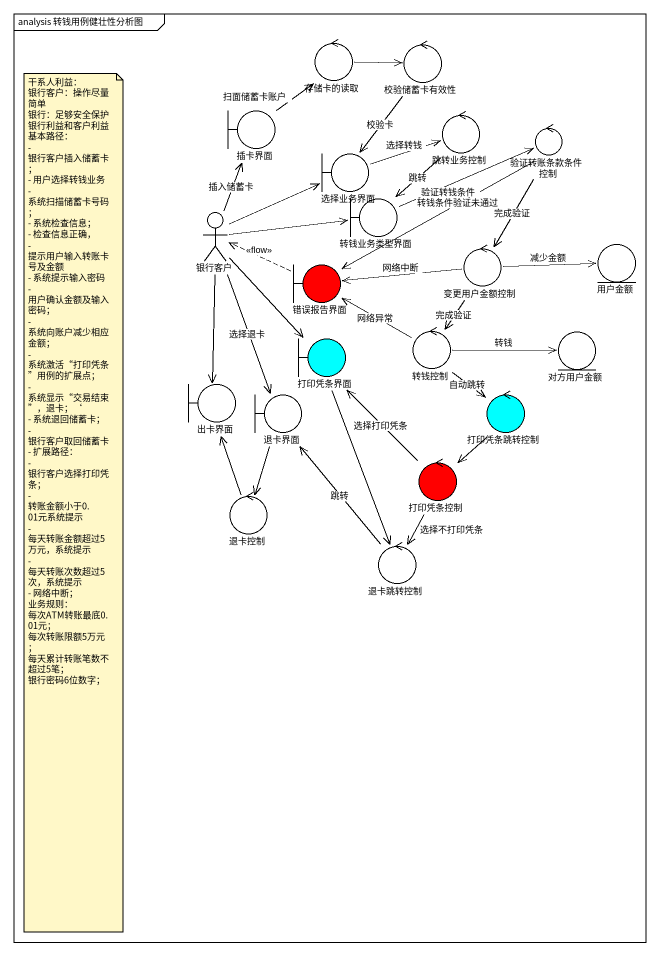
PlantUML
@startuml
mainframe analysis 转钱用例健壮性分析图
control 存储卡的读取
control 校验储蓄卡有效性
boundary 插卡界面
control 跳转业务控制
control 验证转账条款条件控制
boundary 选择业务界面
actor 银行客户
boundary 转钱业务类型界面
control 变更用户金额控制
entity 用户金额
boundary 错误报告界面 #FF0000
control 转钱控制
entity 对方用户金额
boundary 打印凭条界面 #00FFFF
boundary 出卡界面
boundary 退卡界面
control 打印凭条跳转控制 #00FFFF
control 打印凭条控制 #FF0000
control 退卡控制
control 退卡跳转控制
存储卡的读取 -right-> 校验储蓄卡有效性
校验储蓄卡有效性 --> 选择业务界面 : 校验卡
插卡界面 -up-> 存储卡的读取 : 扫面储蓄卡账户
跳转业务控制 --> 转钱业务类型界面 : 跳转
验证转账条款条件控制 --> 变更用户金额控制 : 完成验证
验证转账条款条件控制 --> 错误报告界面 : 转钱条件验证未通过
选择业务界面 -right-> 跳转业务控制 : 选择转钱
银行客户 -up-> 插卡界面 : 插入储蓄卡
银行客户 -right-> 选择业务界面
银行客户 -right-> 转钱业务类型界面
银行客户 --> 打印凭条界面
银行客户 --> 出卡界面
银行客户 --> 退卡界面 : 选择退卡
转钱业务类型界面 -right-> 验证转账条款条件控制 : 验证转钱条件
变更用户金额控制 -right-> 用户金额 : 减少金额
变更用户金额控制 -left-> 错误报告界面 : 网络中断
变更用户金额控制 --> 转钱控制 : 完成验证
错误报告界面 .left.> 银行客户 : <<flow>>
转钱控制 -up-> 错误报告界面 : 网络异常
转钱控制 -right-> 对方用户金额 : 转钱
转钱控制 --> 打印凭条跳转控制 : 自动跳转
打印凭条界面 --> 退卡跳转控制
退卡界面 --> 退卡控制
打印凭条跳转控制 --> 打印凭条控制
打印凭条控制 -up-> 打印凭条界面 : 选择打印凭条
打印凭条控制 --> 退卡跳转控制 : 选择不打印凭条
退卡控制 -up-> 出卡界面
退卡跳转控制 -up-> 退卡界面 : 跳转
note as N1
  干系人利益：
  银行客户：操作尽量简单
  银行：足够安全保护银行利益和客户利益
  基本路径：
  - 银行客户插入储蓄卡；
  - 用户选择转钱业务
  - 系统扫描储蓄卡号码；
  - 系统检查信息；
  - 检查信息正确，
  - 提示用户输入转账卡号及金额
  - 系统提示输入密码
  - 用户确认金额及输入密码；
  - 系统向账户减少相应金额；
  - 系统激活“打印凭条”用例的扩展点；
  - 系统显示“交易结束”，退卡；‘
  - 系统退回储蓄卡；
  - 银行客户取回储蓄卡
  - 扩展路径：
  - 银行客户选择打印凭条；
  - 转账金额小于0.01元系统提示
  - 每天转账金额超过5万元，系统提示
  - 每天转账次数超过5次，系统提示
  - 网络中断；
  业务规则：
  每次ATM转账最底0.01元；
  每次转账限额5万元；
  每天累计转账笔数不超过5笔；
  银行密码6位数字；
end note
@enduml
